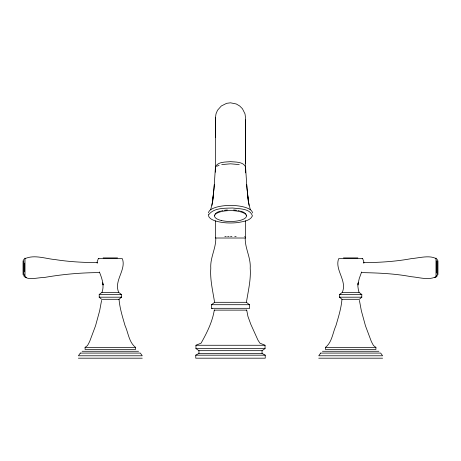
<?xml version="1.0" encoding="UTF-8"?>
<svg xmlns="http://www.w3.org/2000/svg" width="461" height="461" viewBox="0 0 461 461"><rect width="100%" height="100%" fill="white"/><g stroke="black" fill="none" stroke-linecap="round" stroke-linejoin="round"><path stroke-width="0.69" d="M215.471 220.842L215.471 238.014L245.506 238.014L245.511 220.813M215.477 172.189L215.477 117.716L215.99 113.907L217.506 110.254L221.309 105.995L226.61 103.333L230.5 102.815L236.274 103.973L239.691 105.995L242.434 108.727L245.01 113.884L245.523 117.624L245.523 172.875M245.523 163.661L245.523 119.872M249.418 308.311L249.424 304.709L246.422 302.307L214.578 302.307L211.576 304.709L211.582 308.311L249.263 308.317M436.671 262.488L436.671 272.872M436.671 258.973C430.113 254.714 419.222 257.993 411.206 258.656C395.475 261.583 379.461 262.505 363.487 262.672M246.422 302.307C248.156 291.064 251.043 279.781 250.208 268.267C250.98 257.664 244.843 248.237 245.223 237.795M363.81 263.283L363.902 262.079L362.692 258.667L338.651 258.667C334.467 269.892 347.496 280.818 342.269 292.389L339.555 294.493L339.561 297.195L341.964 299.298C341.215 308.282 338.449 316.995 335.948 325.616C332.675 332.825 332.058 342.367 325.437 347.369L325.437 349.473L375.911 349.473L375.911 347.369L373.473 345.543L371.37 341.578L365.446 325.76L361.332 310.708L359.419 300.399M214.284 310.126C212.429 321.818 206.856 332.946 201.082 343.157L195.948 345.266L195.948 348.574L198.956 350.677L262.044 350.677L265.052 348.574L265.052 345.266L259.918 343.157L257.947 340.097L250.819 324.331L247.92 316.332L246.716 310.126L214.284 310.126L214.717 310.115M249.021 205.358L246.975 188.543L245.546 166.819C243.097 161.586 235.444 162.139 230.5 161.661C225.556 162.139 217.903 161.586 215.454 166.819L214.025 188.543L211.979 205.358M357.892 284.99L358.203 282.783L357.874 286.246L358.376 289.963L359.073 292.378L361.793 294.493L361.787 297.195L359.378 299.304L341.964 299.298M210.66 209.709L212.665 201.647L214.353 184.36M101.581 300.399L99.668 310.708L95.554 325.76L89.63 341.578L87.527 345.543L85.089 347.369L85.089 349.473L135.563 349.473L135.563 347.369C128.942 342.367 128.325 332.825 125.052 325.616C122.551 316.995 119.785 308.282 119.036 299.298L121.439 297.195L121.445 294.493L118.731 292.389C113.504 280.818 126.533 269.892 122.349 258.667L98.308 258.667L97.098 262.079L97.19 263.283M213.668 193.032L212.36 203.284M245.471 167.314L245.546 166.819M358.013 284.149L359.223 278.6L361.637 271.955M24.329 258.973L24.329 258.973C33.924 254.149 45.426 258.771 55.574 259.641C69.45 261.831 83.493 262.505 97.513 262.672M216.624 166.346L219.067 165.251M195.764 355.183L198.956 353.38L262.044 353.38L265.236 355.183L265.236 358.185L195.764 358.185L195.764 355.183L265.236 355.183M221.712 164.583L230.5 163.816L239.288 164.583M118.264 292.389L118.731 292.389L101.927 292.378L99.207 294.493L99.213 297.195L101.622 299.304L118.661 299.298M359.01 292.389L342.269 292.389L342.632 292.383M99.501 272.612C80.646 272.647 61.855 274.358 43.294 277.655C39.3 277.101 24.571 281.613 24.329 274.681M340.172 297.195L339.561 297.195L361.787 297.195L361.309 297.195M120.828 294.498L121.445 294.493L99.207 294.493L99.513 294.498M340.212 294.493L339.555 294.493L361.793 294.493L360.946 294.493M99.691 297.195L99.213 297.195L121.439 297.195L120.828 297.195M249.257 304.709L211.743 304.709M224.864 236.51L226.224 236.51M227.63 236.51L229.059 236.51M230.5 236.51L231.941 236.51M234.776 236.51L236.136 236.51M244.589 236.51L244.941 236.51M103.114 257.918L117.538 257.918M343.462 257.918L357.886 257.918M98.429 258.667L98.827 258.667M362.173 258.667L362.571 258.667M26.508 277.291L25.003 277.291L25.003 258.068M434.493 277.291L435.997 277.291L435.997 258.068M119.036 299.298L118.54 299.298M211.576 304.709L212.135 304.709M248.865 304.709L249.424 304.709M195.948 345.266L265.052 345.266M85.089 347.369L135.563 347.369M325.437 347.369L375.911 347.369M195.948 348.574L265.052 348.574M82.087 351.276L138.565 351.276M322.435 351.276L378.913 351.276M78.405 358.185L142.247 358.185M318.753 358.185L382.595 358.185M211.582 308.311L212.146 308.317M246.283 310.115L246.716 310.126M361.499 272.612C378.124 272.895 394.806 273.598 411.177 276.698C419.516 277.361 428.961 280.709 436.671 276.387L436.671 275.361M101.99 292.389C104.532 285.722 102.002 278.294 99.363 271.955M250.34 209.709L248.335 201.647L246.647 184.36M248.64 203.284L247.332 193.032M215.454 166.819L215.529 167.314M102.987 284.149L103.108 284.99L102.797 282.783M214.578 302.307C212.844 291.064 209.957 279.781 210.792 268.267C210.02 257.664 216.157 248.237 215.777 237.795M437.95 260.77L437.95 274.589M437.201 259.266L437.201 276.093M436.671 260.943L436.671 261.52M262.044 350.677L262.044 353.38M215.477 137.534L215.477 117.716M198.956 350.677L198.956 353.38M24.329 263.133L24.329 271.477M23.799 259.266L23.799 276.093M23.05 260.77L23.05 274.589M214.653 215.875A15.922 5.451 0 0 1 214.653 214.803M215.258 213.754A15.922 5.451 0 0 1 215.788 213.253M216.451 212.769A15.922 5.451 0 0 1 220.398 211.121M221.649 210.804A15.922 5.451 0 0 1 222.991 210.527M224.403 210.302A15.922 5.451 0 0 1 227.394 209.991M233.606 209.991A15.922 5.451 0 0 1 236.591 210.302M238.003 210.533A15.922 5.451 0 0 1 239.345 210.81M240.596 211.126A15.922 5.451 0 0 1 244.537 212.769M245.206 213.253A15.922 5.451 0 0 1 245.736 213.754M246.347 214.803A15.922 5.451 0 0 1 246.347 215.875M208.568 212.942A21.932 7.514 0 0 1 230.488 205.427A21.932 7.514 0 0 1 252.432 212.942M208.672 214.745L208.579 215.915L209.248 217.367L210.66 218.693A22.843 7.82 0 0 0 215.76 221.05C222.986 223.13 230.638 223.366 238.078 222.536C243.005 221.487 249.983 221.107 252.421 215.915C250.156 208.326 239.126 208.896 232.649 208.009C224.605 208.303 213.95 207.669 208.672 214.745M80.318 353.08L78.405 355.783L142.247 355.783L140.334 353.08L80.318 353.08M320.666 353.08L318.753 355.783L382.595 355.783L380.682 353.08L320.666 353.08M221.222 220.473A15.922 5.451 0 0 0 246.347 216.578A15.922 5.451 0 0 0 223.931 211.08A15.922 5.451 0 0 0 221.222 220.473"/></g></svg>
